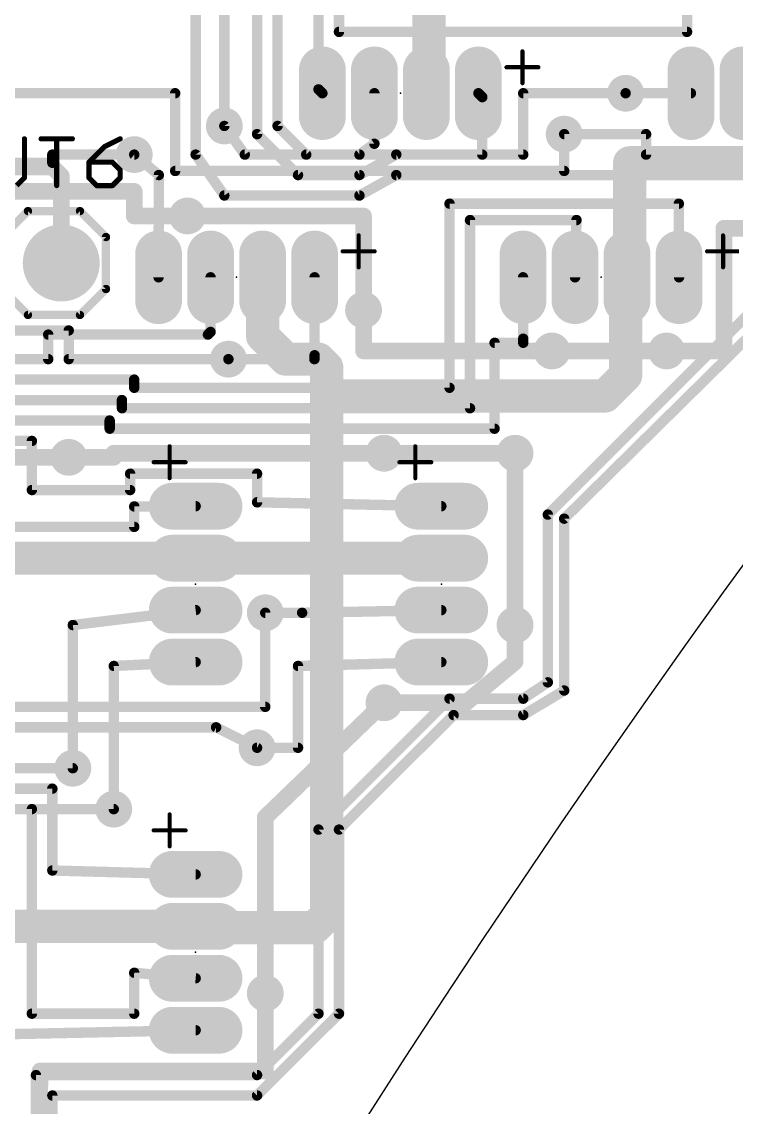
# Model space of a CAD drawing. Extents: x -47 to 149, y 1 to 249.
# Drawn here: x 34.25 to 51.7, y 143.21 to 169.75 of the extents above; entities that cross this region are included whole.
import ezdxf

# ---------------------------------------------------------------- set-up
doc = ezdxf.new("R2010")
doc.units = 0
for name, color, linetype in [('1', 22, 'CONTINUOUS'), ('16', 175, 'CONTINUOUS'), ('17', 82, 'CONTINUOUS'), ('18', 82, 'CONTINUOUS'), ('20', 7, 'CONTINUOUS'), ('21', 253, 'CONTINUOUS'), ('23', 7, 'CONTINUOUS'), ('25', 253, 'CONTINUOUS'), ('51', 253, 'CONTINUOUS')]:
    doc.layers.add(name, color=color, linetype=linetype)

# ---------------------------------------------------------------- blocks, each defined once
blk = doc.blocks.new('LONGP100')
at = {"const_width": 1}
blk.add_lwpolyline([(-0.5, 0), (0.5, 0)], dxfattribs=at)
at = {"const_width": 0.5}
for points in [[(-0.5, 0.25, 1), (-0.5, -0.25)], [(0.5, -0.25, 1), (0.5, 0.25)]]:
    blk.add_lwpolyline(points, format="xyb", dxfattribs=at)
blk = doc.blocks.new('RECT')
blk.add_solid([(-0.5, -0.5), (0.5, -0.5), (-0.5, 0.5), (0.5, 0.5)])
blk = doc.blocks.new('ROUNDP')
at = {"const_width": 0.5}
blk.add_lwpolyline([(0, -0.25, 1), (0, 0.25, 1), (0, -0.25)], format="xyb", dxfattribs=at)
blk = doc.blocks.new('ROUNDV')
at = {"const_width": 0.5}
blk.add_lwpolyline([(0, -0.25, 1), (0, 0.25, 1), (0, -0.25)], format="xyb", dxfattribs=at)

msp = doc.modelspace()

# ---------------------------------------------------------------- linework, layer by layer
at = {"layer": '1'}
for points, const_width in [([(42, 169.5), (42, 172.5)], 0.254), ([(41.5, 172), (41.5, 168.095)], 0.254), ([(40.5, 167.2), (40.5, 171.5)], 0.254), ([(40, 171), (40, 167)], 0.254), ([(50.5, 171), (50.5, 169.5)], 0.254), ([(39.2, 167.2), (39.2, 170.5)], 0.254), ([(38.5, 166.5), (38.5, 170)], 0.254), ([(50.5, 169.5), (42, 169.5)], 0.254), ([(41.5, 168.095), (41.595, 168)], 0.254), ([(42.865, 168), (42.865, 166.765)], 0.254), ([(45.5, 167.905), (45.405, 168)], 0.254), ([(45.5, 166.5), (45.5, 167.905)], 0.254), ([(50.595, 168), (49, 168)], 0.254), ([(40.5, 167.2), (41.2, 166.5)], 0.254), ([(40, 167), (41, 166)], 0.254), ([(47.5, 167), (49.5, 167)], 0.254), ([(49.5, 167), (49.5, 166.5)], 0.254), ([(42.865, 166.765), (42.5, 166.5)], 0.254), ([(35, 166.2), (31.1, 166.2)], 0.4064), ([(35.2178, 165.9822), (35, 166.2)], 0.4064), ([(37, 166.5), (37.6, 166)], 0.254), ([(39.2, 165.5), (38.5, 166.5)], 0.254), ([(41.2, 166.5), (42.5, 166.5)], 0.254), ([(42.5, 166), (43.4, 166.5)], 0.254), ([(43.4, 166.5), (45.5, 166.5)], 0.254), ([(49.5, 166.5), (52, 166.5)], 0.254), ([(35.2178, 163.85), (35.2178, 165.9822)], 0.4064), ([(37.6, 166), (37.595, 163.5)], 0.254), ([(41, 166), (42.5, 166)], 0.254), ([(43.4, 166), (42.5, 165.5)], 0.254), ([(54.4, 166), (43.4, 166)], 0.254), ([(42.5, 165.5), (39.2, 165.5)], 0.254), ([(47.1, 157.7), (54.9, 165.5)], 0.254), ([(44.7, 160.8), (44.7, 165.3)], 0.254), ([(44.7, 165.3), (50.3, 165.3)], 0.254), ([(55.3, 165.3), (47.5, 157.6)], 0.254), ([(50.3, 165.3), (50.305, 163.5)], 0.254), ([(38.3, 165), (42.6, 165)], 0.4064), ([(42.6, 165), (42.6, 162.7)], 0.4064), ([(47.8, 164.9), (45.2, 164.9)], 0.254), ([(45.2, 164.9), (45.2, 160.3)], 0.254), ([(47.765, 163.5), (47.8, 164.9)], 0.254), ([(38.865, 162.165), (38.865, 163.5)], 0.254), ([(41.405, 161.595), (41.405, 163.5)], 0.254), ([(46.5, 162), (46.495, 163.5)], 0.254), ([(34.9, 161.5), (34.9, 162.1)], 0.254), ([(34.9, 162.1), (38.8, 162.1)], 0.254), ([(38.8, 162.1), (38.865, 162.165)], 0.254), ([(45.8, 159.8), (45.8, 161.9)], 0.254), ([(45.8, 161.9), (46.5, 161.9)], 0.254), ([(46.5, 161.9), (46.5, 162)], 0.254), ([(47.2, 161.7), (50, 161.7)], 0.4064), ([(27, 161.5), (34.9, 161.5)], 0.254), ([(39.3, 161.5), (41.4, 161.5)], 0.254), ([(41.4, 161.5), (41.405, 161.595)], 0.254), ([(26, 161), (37, 161)], 0.254), ([(37, 161), (37, 160.8)], 0.254), ([(37, 160.8), (44.7, 160.8)], 0.254), ([(36.7, 160.5), (27.5, 160.5)], 0.254), ([(36.7, 160.3), (36.7, 160.5)], 0.254), ([(45.2, 160.3), (36.7, 160.3)], 0.254), ([(28, 160), (36.4, 160)], 0.254), ([(36.4, 160), (36.4, 159.8)], 0.254), ([(36.4, 159.8), (45.8, 159.8)], 0.254), ([(28.5, 159.5), (34.5, 159.5)], 0.254), ([(34.5, 158.3), (34.5, 159.5)], 0.254), ([(35.4, 159.1), (36.5, 159.1)], 0.4064), ([(36.5, 159.1), (36.5, 159.2)], 0.4064), ([(36.5, 159.2), (43.1, 159.2)], 0.4064), ([(46.3, 159.2), (46.3, 155)], 0.4064), ([(40, 158.7), (36.9, 158.7)], 0.254), ([(36.9, 158.7), (36.9, 158.3)], 0.254), ([(40, 158), (40, 158.7)], 0.254), ([(36.9, 158.3), (34.5, 158.3)], 0.254), ([(37, 157.9), (38.5, 157.905)], 0.254), ([(37, 157.4), (37, 157.9)], 0.254), ([(44.5, 157.905), (40, 158)], 0.254), ([(47.1, 153.6), (47.1, 157.7)], 0.254), ([(47.5, 157.6), (47.5, 153.4)], 0.254), ([(34, 157.4), (37, 157.4)], 0.254), ([(38.5, 155.365), (35.5, 155)], 0.254), ([(40.2, 155.3), (41.1, 155.3)], 0.254), ([(41.1, 155.3), (44.5, 155.365)], 0.254), ([(35.5, 155), (35.5, 151.5)], 0.254), ([(36.5, 154), (38.5, 154.095)], 0.254), ([(44.5, 154.095), (41, 154)], 0.254), ([(36.5, 150.5), (36.5, 154)], 0.254), ([(41, 154), (41, 152)], 0.254), ([(46.5, 153.2), (47.1, 153.6)], 0.254), ([(47.5, 153.4), (46.5, 152.8)], 0.254), ([(40.2, 150.3), (43.1, 153.1)], 0.4064), ([(41.5, 150), (44.7, 153.2)], 0.254), ([(44.7, 153.2), (46.5, 153.2)], 0.254), ([(44.8, 152.8), (42, 150)], 0.254), ([(46.5, 152.8), (44.8, 152.8)], 0.254), ([(41, 152), (40, 152)], 0.254), ([(35, 151), (30.5, 151)], 0.254), ([(35, 149), (35, 151)], 0.254), ([(30, 150.5), (34.5, 150.5)], 0.254), ([(34.5, 150.5), (34.5, 145.5)], 0.254), ([(40.2, 146), (40.2, 150.3)], 0.4064), ([(41.5, 145.5), (41.5, 150)], 0.254), ([(42, 150), (42, 145.5)], 0.254), ([(38.5, 148.905), (35, 149)], 0.254), ([(37, 145.5), (37, 146.5)], 0.254), ([(37, 146.5), (38.5, 146.365)], 0.254), ([(34.5, 145.5), (37, 145.5)], 0.254), ([(40, 144), (41.5, 145.5)], 0.254), ([(42, 145.5), (40, 143.5)], 0.254), ([(38.5, 145.095), (34, 145)], 0.254), ([(34.6, 136.9), (34.6, 144)], 0.254), ([(34.6, 144), (40, 144)], 0.254), ([(40, 143.5), (35, 143.5)], 0.254), ([(35, 143.5), (35, 136.6)], 0.254)]:
    msp.add_lwpolyline(points, dxfattribs=dict(at, const_width=const_width))
for points, const_width in [([(42, 169.5635, 1), (42, 169.4365)], 0.127), ([(50.5, 169.4365, 1), (50.5, 169.5635)], 0.127), ([(41.9365, 169.5, 1), (42.0635, 169.5)], 0.127), ([(50.4365, 169.5, 1), (50.5635, 169.5)], 0.127), ([(41.5449, 168.1399, 1), (41.4551, 168.0501)], 0.127), ([(41.4365, 168.095, 1), (41.5635, 168.095)], 0.127), ([(41.5501, 167.9551, 1), (41.6399, 168.0449)], 0.127), ([(42.9285, 168, 1), (42.8015, 168)], 0.127), ([(45.4499, 168.0449, 1), (45.3601, 167.9551)], 0.127), ([(45.5635, 167.905, 1), (45.4365, 167.905)], 0.127), ([(45.4551, 167.8601, 1), (45.5449, 167.9499)], 0.127), ([(49, 168.0635, 1), (49, 167.9365)], 0.127), ([(50.595, 167.9365, 1), (50.595, 168.0635)], 0.127), ([(39.1365, 167.2, 1), (39.2635, 167.2)], 0.127), ([(40.5449, 167.2449, 1), (40.4551, 167.1551)], 0.127), ([(40.4365, 167.2, 1), (40.5635, 167.2)], 0.127), ([(40.0449, 167.0449, 1), (39.9551, 166.9551)], 0.127), ([(39.9365, 167, 1), (40.0635, 167)], 0.127), ([(47.5, 167.0635, 1), (47.5, 166.9365)], 0.127), ([(49.5635, 167, 1), (49.4365, 167)], 0.127), ([(49.5, 166.9365, 1), (49.5, 167.0635)], 0.127), ([(42.8015, 166.765, 1), (42.9285, 166.765)], 0.127), ([(42.9023, 166.7136, 1), (42.8277, 166.8164)], 0.127), ([(35.0718, 166.2718, 1), (34.9282, 166.1282)], 0.2032), ([(35, 166.0984, 1), (35, 166.3016)], 0.2032), ([(37.0407, 166.5488, 1), (36.9593, 166.4512)], 0.127), ([(38.552, 166.5364, 1), (38.448, 166.4636)], 0.127), ([(38.4365, 166.5, 1), (38.5635, 166.5)], 0.127), ([(41.2, 166.5635, 1), (41.2, 166.4365)], 0.127), ([(41.1551, 166.4551, 1), (41.2449, 166.5449)], 0.127), ([(42.4627, 166.5514, 1), (42.5373, 166.4486)], 0.127), ([(42.5, 166.4365, 1), (42.5, 166.5635)], 0.127), ([(43.4, 166.5635, 1), (43.4, 166.4365)], 0.127), ([(43.4308, 166.4445, 1), (43.3692, 166.5555)], 0.127), ([(45.4365, 166.5, 1), (45.5635, 166.5)], 0.127), ([(45.5, 166.4365, 1), (45.5, 166.5635)], 0.127), ([(49.5, 166.5635, 1), (49.5, 166.4365)], 0.127), ([(49.4365, 166.5, 1), (49.5635, 166.5)], 0.127), ([(35.3194, 165.9822, 1), (35.1162, 165.9822)], 0.2032), ([(35.146, 165.9104, 1), (35.2896, 166.054)], 0.2032), ([(37.6635, 165.9999, 1), (37.5365, 166.0001)], 0.127), ([(41, 166.0635, 1), (41, 165.9365)], 0.127), ([(42.4692, 166.0555, 1), (42.5308, 165.9445)], 0.127), ([(42.5, 165.9365, 1), (42.5, 166.0635)], 0.127), ([(43.4, 166.0635, 1), (43.4, 165.9365)], 0.127), ([(43.4308, 165.9445, 1), (43.3692, 166.0555)], 0.127), ([(37.5593, 165.9512, 1), (37.6407, 166.0488)], 0.127), ([(40.9551, 165.9551, 1), (41.0449, 166.0449)], 0.127), ([(39.2, 165.5635, 1), (39.2, 165.4365)], 0.127), ([(39.148, 165.4636, 1), (39.252, 165.5364)], 0.127), ([(42.4692, 165.5555, 1), (42.5308, 165.4445)], 0.127), ([(42.5, 165.4365, 1), (42.5, 165.5635)], 0.127), ([(44.7635, 165.3, 1), (44.6365, 165.3)], 0.127), ([(44.7, 165.3635, 1), (44.7, 165.2365)], 0.127), ([(50.3635, 165.3002, 1), (50.2365, 165.2998)], 0.127), ([(50.3, 165.2365, 1), (50.3, 165.3635)], 0.127), ([(38.3, 165.1016, 1), (38.3, 164.8984)], 0.2032), ([(42.7016, 165, 1), (42.4984, 165)], 0.2032), ([(42.6, 164.8984, 1), (42.6, 165.1016)], 0.2032), ([(45.2, 164.9635, 1), (45.2, 164.8365)], 0.127), ([(45.2635, 164.9, 1), (45.1365, 164.9)], 0.127), ([(47.8635, 164.8984, 1), (47.7365, 164.9016)], 0.127), ([(47.8, 164.8365, 1), (47.8, 164.9635)], 0.127), ([(35.1162, 163.85, 1), (35.3194, 163.85)], 0.2032), ([(37.5315, 163.5001, 1), (37.6585, 163.4999)], 0.127), ([(38.9285, 163.5, 1), (38.8015, 163.5)], 0.127), ([(41.4685, 163.5, 1), (41.3415, 163.5)], 0.127), ([(46.5585, 163.5002, 1), (46.4315, 163.4998)], 0.127), ([(47.7015, 163.5016, 1), (47.8285, 163.4984)], 0.127), ([(50.2415, 163.4998, 1), (50.3685, 163.5002)], 0.127), ([(42.4984, 162.7, 1), (42.7016, 162.7)], 0.2032), ([(34.9635, 162.1, 1), (34.8365, 162.1)], 0.127), ([(34.9, 162.1635, 1), (34.9, 162.0365)], 0.127), ([(38.7551, 162.1449, 1), (38.8449, 162.0551)], 0.127), ([(38.8, 162.0365, 1), (38.8, 162.1635)], 0.127), ([(38.8015, 162.165, 1), (38.9285, 162.165)], 0.127), ([(38.9099, 162.1201, 1), (38.8201, 162.2099)], 0.127), ([(45.8635, 161.9, 1), (45.7365, 161.9)], 0.127), ([(45.8, 161.9635, 1), (45.8, 161.8365)], 0.127), ([(46.5635, 162, 1), (46.4365, 162)], 0.127), ([(46.4365, 161.9998, 1), (46.5635, 162.0002)], 0.127), ([(46.4365, 161.9, 1), (46.5635, 161.9)], 0.127), ([(46.5, 161.8365, 1), (46.5, 161.9635)], 0.127), ([(47.2, 161.8016, 1), (47.2, 161.5984)], 0.2032), ([(50, 161.5984, 1), (50, 161.8016)], 0.2032), ([(34.9, 161.4365, 1), (34.9, 161.5635)], 0.127), ([(39.3, 161.5635, 1), (39.3, 161.4365)], 0.127), ([(41.3415, 161.595, 1), (41.4685, 161.595)], 0.127), ([(41.4684, 161.5917, 1), (41.3416, 161.5983)], 0.127), ([(41.4, 161.4365, 1), (41.4, 161.5635)], 0.127), ([(34.8365, 161.5, 1), (34.9635, 161.5)], 0.127), ([(41.3366, 161.5033, 1), (41.4634, 161.4967)], 0.127), ([(37.0635, 161, 1), (36.9365, 161)], 0.127), ([(37, 160.9365, 1), (37, 161.0635)], 0.127), ([(37, 160.8635, 1), (37, 160.7365)], 0.127), ([(36.9365, 160.8, 1), (37.0635, 160.8)], 0.127), ([(44.6365, 160.8, 1), (44.7635, 160.8)], 0.127), ([(44.7, 160.7365, 1), (44.7, 160.8635)], 0.127), ([(36.7635, 160.5, 1), (36.6365, 160.5)], 0.127), ([(36.7, 160.4365, 1), (36.7, 160.5635)], 0.127), ([(36.7, 160.3635, 1), (36.7, 160.2365)], 0.127), ([(36.6365, 160.3, 1), (36.7635, 160.3)], 0.127), ([(45.1365, 160.3, 1), (45.2635, 160.3)], 0.127), ([(45.2, 160.2365, 1), (45.2, 160.3635)], 0.127), ([(36.4635, 160, 1), (36.3365, 160)], 0.127), ([(36.4, 159.9365, 1), (36.4, 160.0635)], 0.127), ([(36.4, 159.8635, 1), (36.4, 159.7365)], 0.127), ([(36.3365, 159.8, 1), (36.4635, 159.8)], 0.127), ([(45.7365, 159.8, 1), (45.8635, 159.8)], 0.127), ([(45.8, 159.7365, 1), (45.8, 159.8635)], 0.127), ([(34.5635, 159.5, 1), (34.4365, 159.5)], 0.127), ([(34.5, 159.4365, 1), (34.5, 159.5635)], 0.127), ([(35.4, 159.2016, 1), (35.4, 158.9984)], 0.2032), ([(36.6016, 159.2, 1), (36.3984, 159.2)], 0.2032), ([(36.5, 159.3016, 1), (36.5, 159.0984)], 0.2032), ([(36.5, 158.9984, 1), (36.5, 159.2016)], 0.2032), ([(43.1, 159.0984, 1), (43.1, 159.3016)], 0.2032), ([(46.4016, 159.2, 1), (46.1984, 159.2)], 0.2032), ([(36.3984, 159.1, 1), (36.6016, 159.1)], 0.2032), ([(36.9, 158.7635, 1), (36.9, 158.6365)], 0.127), ([(36.9635, 158.7, 1), (36.8365, 158.7)], 0.127), ([(40.0635, 158.7, 1), (39.9365, 158.7)], 0.127), ([(40, 158.6365, 1), (40, 158.7635)], 0.127), ([(34.5, 158.3635, 1), (34.5, 158.2365)], 0.127), ([(36.9, 158.2365, 1), (36.9, 158.3635)], 0.127), ([(34.4365, 158.3, 1), (34.5635, 158.3)], 0.127), ([(36.8365, 158.3, 1), (36.9635, 158.3)], 0.127), ([(37.0635, 157.9, 1), (36.9365, 157.9)], 0.127), ([(36.9998, 157.9635, 1), (37.0002, 157.8365)], 0.127), ([(38.5002, 157.8415, 1), (38.4998, 157.9685)], 0.127), ([(40.0013, 158.0635, 1), (39.9987, 157.9365)], 0.127), ([(39.9365, 158, 1), (40.0635, 158)], 0.127), ([(44.4987, 157.8415, 1), (44.5013, 157.9685)], 0.127), ([(47.1635, 157.7, 1), (47.0365, 157.7)], 0.127), ([(47.0551, 157.7449, 1), (47.1449, 157.6551)], 0.127), ([(47.5635, 157.6, 1), (47.4365, 157.6)], 0.127), ([(47.4554, 157.6452, 1), (47.5446, 157.5548)], 0.127), ([(36.9365, 157.4, 1), (37.0635, 157.4)], 0.127), ([(37, 157.3365, 1), (37, 157.4635)], 0.127), ([(38.5077, 155.302, 1), (38.4923, 155.428)], 0.127), ([(40.2, 155.3635, 1), (40.2, 155.2365)], 0.127), ([(41.0988, 155.3635, 1), (41.1012, 155.2365)], 0.127), ([(41.1, 155.2365, 1), (41.1, 155.3635)], 0.127), ([(44.5012, 155.3015, 1), (44.4988, 155.4285)], 0.127), ([(35.5635, 155, 1), (35.4365, 155)], 0.127), ([(35.4923, 155.063, 1), (35.5077, 154.937)], 0.127), ([(46.1984, 155, 1), (46.4016, 155)], 0.2032), ([(38.503, 154.0316, 1), (38.497, 154.1584)], 0.127), ([(44.5017, 154.0315, 1), (44.4983, 154.1585)], 0.127), ([(36.5635, 154, 1), (36.4365, 154)], 0.127), ([(36.497, 154.0634, 1), (36.503, 153.9366)], 0.127), ([(40.9983, 154.0635, 1), (41.0017, 153.9365)], 0.127), ([(41.0635, 154, 1), (40.9365, 154)], 0.127), ([(47.0365, 153.6, 1), (47.1635, 153.6)], 0.127), ([(47.1352, 153.5472, 1), (47.0648, 153.6528)], 0.127), ([(47.4365, 153.4, 1), (47.5635, 153.4)], 0.127), ([(47.5327, 153.3455, 1), (47.4673, 153.4545)], 0.127), ([(43.1706, 153.0269, 1), (43.0294, 153.1731)], 0.2032), ([(44.7, 153.2635, 1), (44.7, 153.1365)], 0.127), ([(44.7449, 153.1551, 1), (44.6551, 153.2449)], 0.127), ([(46.4648, 153.2528, 1), (46.5352, 153.1472)], 0.127), ([(46.5, 153.1365, 1), (46.5, 153.2635)], 0.127), ([(44.8, 152.8635, 1), (44.8, 152.7365)], 0.127), ([(44.8449, 152.7551, 1), (44.7551, 152.8449)], 0.127), ([(46.4673, 152.8545, 1), (46.5327, 152.7455)], 0.127), ([(46.5, 152.7365, 1), (46.5, 152.8635)], 0.127), ([(40, 152.0635, 1), (40, 151.9365)], 0.127), ([(40.9365, 152, 1), (41.0635, 152)], 0.127), ([(41, 151.9365, 1), (41, 152.0635)], 0.127), ([(35.4365, 151.5, 1), (35.5635, 151.5)], 0.127), ([(35.0635, 151, 1), (34.9365, 151)], 0.127), ([(35, 150.9365, 1), (35, 151.0635)], 0.127), ([(34.5635, 150.5, 1), (34.4365, 150.5)], 0.127), ([(34.5, 150.4365, 1), (34.5, 150.5635)], 0.127), ([(36.4365, 150.5, 1), (36.5635, 150.5)], 0.127), ([(40.3016, 150.3, 1), (40.0984, 150.3)], 0.2032), ([(40.1294, 150.3731, 1), (40.2706, 150.2269)], 0.2032), ([(41.5635, 150, 1), (41.4365, 150)], 0.127), ([(41.4551, 150.0449, 1), (41.5449, 149.9551)], 0.127), ([(42.0635, 150, 1), (41.9365, 150)], 0.127), ([(41.9551, 150.0449, 1), (42.0449, 149.9551)], 0.127), ([(35.0017, 149.0635, 1), (34.9983, 148.9365)], 0.127), ([(34.9365, 149, 1), (35.0635, 149)], 0.127), ([(38.4983, 148.8415, 1), (38.5017, 148.9685)], 0.127), ([(37.0635, 146.5, 1), (36.9365, 146.5)], 0.127), ([(37.0057, 146.5632, 1), (36.9943, 146.4368)], 0.127), ([(38.4943, 146.3018, 1), (38.5057, 146.4282)], 0.127), ([(40.0984, 146, 1), (40.3016, 146)], 0.2032), ([(34.5, 145.5635, 1), (34.5, 145.4365)], 0.127), ([(34.4365, 145.5, 1), (34.5635, 145.5)], 0.127), ([(36.9365, 145.5, 1), (37.0635, 145.5)], 0.127), ([(37, 145.4365, 1), (37, 145.5635)], 0.127), ([(41.4365, 145.5, 1), (41.5635, 145.5)], 0.127), ([(41.5449, 145.4551, 1), (41.4551, 145.5449)], 0.127), ([(41.9365, 145.5, 1), (42.0635, 145.5)], 0.127), ([(42.0449, 145.4551, 1), (41.9551, 145.5449)], 0.127), ([(38.5013, 145.0315, 1), (38.4987, 145.1585)], 0.127), ([(34.6635, 144, 1), (34.5365, 144)], 0.127), ([(34.6, 144.0635, 1), (34.6, 143.9365)], 0.127), ([(39.9551, 144.0449, 1), (40.0449, 143.9551)], 0.127), ([(40, 143.9365, 1), (40, 144.0635)], 0.127), ([(35, 143.5635, 1), (35, 143.4365)], 0.127), ([(35.0635, 143.5, 1), (34.9365, 143.5)], 0.127), ([(39.9551, 143.5449, 1), (40.0449, 143.4551)], 0.127), ([(40, 143.4365, 1), (40, 143.5635)], 0.127)]:
    msp.add_lwpolyline(points, format="xyb", dxfattribs=dict(at, const_width=const_width))
at = {"layer": '16'}
for points, const_width in [([(44.2, 168.065), (44.2, 174.4)], 0.8128), ([(44.135, 168), (44.2, 168.065)], 0.4064), ([(27, 168), (38, 168)], 0.254), ([(38, 168), (38, 166.1)], 0.254), ([(49, 168), (46.5, 168)], 0.254), ([(46.5, 168), (46.5, 166.5)], 0.254), ([(39.7, 166.5), (39.2, 167.2)], 0.254), ([(47.5, 166.1), (47.5, 167)], 0.254), ([(49.1, 163.565), (49.1, 166.3)], 0.8128), ([(49.1, 166.3), (53, 166.3)], 0.8128), ([(26.5, 166.3), (35, 166.3)], 0.254), ([(35, 166.3), (35, 166.5)], 0.254), ([(35, 166.5), (37, 166.5)], 0.254), ([(46.5, 166.5), (39.7, 166.5)], 0.254), ([(38, 166.1), (47.5, 166.1)], 0.254), ([(29.5, 165.6), (37, 165.6)], 0.4064), ([(37, 165.6), (37, 165)], 0.4064), ([(37, 165), (38.3, 165)], 0.4064), ([(53, 164.7), (51.4, 164.7)], 0.4064), ([(51.4, 161.7), (51.4, 164.7)], 0.4064), ([(40.135, 162.065), (40.135, 163.5)], 0.8128), ([(49.035, 163.5), (49, 163.465)], 0.8128), ([(49, 163.465), (49, 161.1)], 0.8128), ([(49.035, 163.5), (49.1, 163.565)], 0.8128), ([(42.6, 162.7), (42.6, 161.7)], 0.4064), ([(40.7, 161.5), (40.135, 162.065)], 0.8128), ([(33.8, 162.2), (35.4, 162.2)], 0.254), ([(35.4, 162.2), (35.4, 161.5)], 0.254), ([(41.5, 161.5), (40.7, 161.5)], 0.8128), ([(41.7, 161.3), (41.5, 161.5)], 0.8128), ([(47.2, 161.7), (42.6, 161.7)], 0.4064), ([(50, 161.7), (51.4, 161.7)], 0.4064), ([(35.4, 161.5), (39.3, 161.5)], 0.254), ([(41.7, 160.8), (41.7, 161.3)], 0.8128), ([(48.5, 160.6), (49, 161.1)], 0.8128), ([(41.7, 156.67), (41.7, 160.8)], 0.8128), ([(41.7, 160.8), (41.9, 160.6)], 0.8128), ([(41.9, 160.6), (48.5, 160.6)], 0.8128), ([(30.5, 159.1), (35.4, 159.1)], 0.4064), ([(43.1, 159.2), (46.3, 159.2)], 0.4064), ([(32.5, 156.635), (38.5, 156.635)], 0.8128), ([(41.665, 156.635), (38.5, 156.635)], 0.8128), ([(41.665, 156.635), (41.7, 156.67)], 0.8128), ([(41.7, 156.6), (41.665, 156.635)], 0.8128), ([(41.7, 156.6), (41.735, 156.635)], 0.8128), ([(41.7, 147.9), (41.7, 156.6)], 0.8128), ([(41.735, 156.635), (44.5, 156.635)], 0.8128), ([(40.2, 153), (40.2, 155.3)], 0.254), ([(46.3, 155), (46.3, 154.1)], 0.4064), ([(46.3, 154.1), (45.1, 153.1)], 0.4064), ([(27, 153), (40.2, 153)], 0.254), ([(45.1, 153.1), (43.1, 153.1)], 0.4064), ([(39, 152.5), (25.5, 152.5)], 0.254), ([(40, 152), (39, 152.5)], 0.254), ([(35.5, 151.5), (24, 151.5)], 0.254), ([(23, 150.5), (36.5, 150.5)], 0.254), ([(41.4, 147.6), (41.7, 147.9)], 0.8128), ([(32.5, 147.635), (38.5, 147.635)], 0.8128), ([(38.5, 147.635), (38.535, 147.6)], 0.8128), ([(38.535, 147.6), (41.4, 147.6)], 0.8128), ([(40.2, 144.1), (40.2, 146)], 0.4064), ([(34.6, 136.5), (34.7, 144.1)], 0.4064), ([(34.7, 144.1), (40.2, 144.1)], 0.4064)]:
    msp.add_lwpolyline(points, dxfattribs=dict(at, const_width=const_width))
for points, const_width in [([(43.9968, 168.065, 1), (44.4032, 168.065)], 0.4064), ([(44.2718, 167.9932, 1), (44.1282, 168.1368)], 0.2032), ([(38.0635, 168, 1), (37.9365, 168)], 0.127), ([(38, 167.9365, 1), (38, 168.0635)], 0.127), ([(44.0632, 168.0718, 1), (44.2068, 167.9282)], 0.2032), ([(46.5, 168.0635, 1), (46.5, 167.9365)], 0.127), ([(46.5635, 168, 1), (46.4365, 168)], 0.127), ([(49, 167.9365, 1), (49, 168.0635)], 0.127), ([(39.2517, 167.2369, 1), (39.1483, 167.1631)], 0.127), ([(47.5635, 167, 1), (47.4365, 167)], 0.127), ([(49.3032, 166.3, 1), (48.8968, 166.3)], 0.4064), ([(49.1, 166.5032, 1), (49.1, 166.0968)], 0.4064), ([(35.0635, 166.5, 1), (34.9365, 166.5)], 0.127), ([(35, 166.5635, 1), (35, 166.4365)], 0.127), ([(35, 166.2365, 1), (35, 166.3635)], 0.127), ([(37, 166.4365, 1), (37, 166.5635)], 0.127), ([(39.7, 166.5635, 1), (39.7, 166.4365)], 0.127), ([(39.6483, 166.4631, 1), (39.7517, 166.5369)], 0.127), ([(46.4365, 166.5, 1), (46.5635, 166.5)], 0.127), ([(46.5, 166.4365, 1), (46.5, 166.5635)], 0.127), ([(34.9365, 166.3, 1), (35.0635, 166.3)], 0.127), ([(38, 166.1635, 1), (38, 166.0365)], 0.127), ([(37.9365, 166.1, 1), (38.0635, 166.1)], 0.127), ([(47.4365, 166.1, 1), (47.5635, 166.1)], 0.127), ([(47.5, 166.0365, 1), (47.5, 166.1635)], 0.127), ([(37.1016, 165.6, 1), (36.8984, 165.6)], 0.2032), ([(37, 165.4984, 1), (37, 165.7016)], 0.2032), ([(37, 165.1016, 1), (37, 164.8984)], 0.2032), ([(36.8984, 165, 1), (37.1016, 165)], 0.2032), ([(38.3, 164.8984, 1), (38.3, 165.1016)], 0.2032), ([(51.4, 164.8016, 1), (51.4, 164.5984)], 0.2032), ([(51.5016, 164.7, 1), (51.2984, 164.7)], 0.2032), ([(40.3382, 163.5, 1), (39.9318, 163.5)], 0.4064), ([(49.2032, 163.465, 1), (48.7968, 163.465)], 0.4064), ([(48.8563, 163.6087, 1), (49.1437, 163.3213)], 0.4064), ([(48.8913, 163.6437, 1), (49.1787, 163.3563)], 0.4064), ([(49.1787, 163.3563, 1), (48.8913, 163.6437)], 0.4064), ([(48.8968, 163.565, 1), (49.3032, 163.565)], 0.4064), ([(49.2437, 163.4213, 1), (48.9563, 163.7087)], 0.4064), ([(42.7016, 162.7, 1), (42.4984, 162.7)], 0.2032), ([(40.2787, 162.2087, 1), (39.9913, 161.9213)], 0.4064), ([(35.4635, 162.2, 1), (35.3365, 162.2)], 0.127), ([(35.4, 162.1365, 1), (35.4, 162.2635)], 0.127), ([(39.9318, 162.065, 1), (40.3382, 162.065)], 0.4064), ([(40.7, 161.7032, 1), (40.7, 161.2968)], 0.4064), ([(41.6437, 161.6437, 1), (41.3563, 161.3563)], 0.4064), ([(41.5, 161.2968, 1), (41.5, 161.7032)], 0.4064), ([(42.6, 161.8016, 1), (42.6, 161.5984)], 0.2032), ([(47.2, 161.5984, 1), (47.2, 161.8016)], 0.2032), ([(50, 161.8016, 1), (50, 161.5984)], 0.2032), ([(51.4, 161.5984, 1), (51.4, 161.8016)], 0.2032), ([(35.4, 161.5635, 1), (35.4, 161.4365)], 0.127), ([(39.3, 161.4365, 1), (39.3, 161.5635)], 0.127), ([(40.5563, 161.3563, 1), (40.8437, 161.6437)], 0.4064), ([(41.9032, 161.3, 1), (41.4968, 161.3)], 0.4064), ([(41.5563, 161.1563, 1), (41.8437, 161.4437)], 0.4064), ([(42.4984, 161.7, 1), (42.7016, 161.7)], 0.2032), ([(51.2984, 161.7, 1), (51.5016, 161.7)], 0.2032), ([(35.3365, 161.5, 1), (35.4635, 161.5)], 0.127), ([(49.1437, 160.9563, 1), (48.8563, 161.2437)], 0.4064), ([(41.9032, 160.8, 1), (41.4968, 160.8)], 0.4064), ([(41.8437, 160.9437, 1), (41.5563, 160.6563)], 0.4064), ([(48.7968, 161.1, 1), (49.2032, 161.1)], 0.4064), ([(41.4968, 160.8, 1), (41.9032, 160.8)], 0.4064), ([(41.9, 160.8032, 1), (41.9, 160.3968)], 0.4064), ([(41.7563, 160.4563, 1), (42.0437, 160.7437)], 0.4064), ([(48.3563, 160.7437, 1), (48.6437, 160.4563)], 0.4064), ([(48.5, 160.3968, 1), (48.5, 160.8032)], 0.4064), ([(35.4, 158.9984, 1), (35.4, 159.2016)], 0.2032), ([(43.1, 159.3016, 1), (43.1, 159.0984)], 0.2032), ([(46.3, 159.0984, 1), (46.3, 159.3016)], 0.2032), ([(38.5, 156.8382, 1), (38.5, 156.4318)], 0.4064), ([(38.5, 156.4318, 1), (38.5, 156.8382)], 0.4064), ([(41.8087, 156.7787, 1), (41.5213, 156.4913)], 0.4064), ([(41.5213, 156.7787, 1), (41.8087, 156.4913)], 0.4064), ([(41.9032, 156.6, 1), (41.4968, 156.6)], 0.4064), ([(41.5563, 156.7437, 1), (41.8437, 156.4563)], 0.4064), ([(41.4968, 156.67, 1), (41.9032, 156.67)], 0.4064), ([(41.735, 156.8382, 1), (41.735, 156.4318)], 0.4064), ([(41.8437, 156.5263, 1), (41.5563, 156.8137)], 0.4064), ([(41.5563, 156.4563, 1), (41.8437, 156.7437)], 0.4064), ([(41.8787, 156.4913, 1), (41.5913, 156.7787)], 0.4064), ([(41.665, 156.4318, 1), (41.665, 156.8382)], 0.4064), ([(44.5, 156.4318, 1), (44.5, 156.8382)], 0.4064), ([(40.2635, 155.3, 1), (40.1365, 155.3)], 0.127), ([(46.4016, 155, 1), (46.1984, 155)], 0.2032), ([(46.1984, 154.1, 1), (46.4016, 154.1)], 0.2032), ([(46.365, 154.0219, 1), (46.235, 154.1781)], 0.2032), ([(40.2, 152.9365, 1), (40.2, 153.0635)], 0.127), ([(43.1, 153.2016, 1), (43.1, 152.9984)], 0.2032), ([(45.035, 153.1781, 1), (45.165, 153.0219)], 0.2032), ([(45.1, 152.9984, 1), (45.1, 153.2016)], 0.2032), ([(40.1365, 153, 1), (40.2635, 153)], 0.127), ([(39.0284, 152.5568, 1), (38.9716, 152.4432)], 0.127), ([(39, 152.4365, 1), (39, 152.5635)], 0.127), ([(39.9716, 151.9432, 1), (40.0284, 152.0568)], 0.127), ([(35.5, 151.4365, 1), (35.5, 151.5635)], 0.127), ([(36.5, 150.4365, 1), (36.5, 150.5635)], 0.127), ([(41.4968, 147.9, 1), (41.9032, 147.9)], 0.4064), ([(41.8437, 147.7563, 1), (41.5563, 148.0437)], 0.4064), ([(38.6437, 147.7787, 1), (38.3563, 147.4913)], 0.4064), ([(38.535, 147.8032, 1), (38.535, 147.3968)], 0.4064), ([(38.3913, 147.4563, 1), (38.6787, 147.7437)], 0.4064), ([(38.5, 147.4318, 1), (38.5, 147.8382)], 0.4064), ([(41.2563, 147.7437, 1), (41.5437, 147.4563)], 0.4064), ([(41.4, 147.3968, 1), (41.4, 147.8032)], 0.4064), ([(40.3016, 146, 1), (40.0984, 146)], 0.2032), ([(34.8016, 144.0987, 1), (34.5984, 144.1013)], 0.2032), ([(34.7, 144.2016, 1), (34.7, 143.9984)], 0.2032), ([(40.0984, 144.1, 1), (40.3016, 144.1)], 0.2032), ([(40.2, 143.9984, 1), (40.2, 144.2016)], 0.2032)]:
    msp.add_lwpolyline(points, format="xyb", dxfattribs=dict(at, const_width=const_width))
at = {"layer": '20'}
for centre, radius, start, end in [((236.4723, 13.3419), 283.1243, 123.6957, 182.4174), ((276.3727, -6.2602), 277.2785, 132.7657, 178.4169)]:
    msp.add_arc(centre, radius, start, end, dxfattribs=at)
at = {"layer": '21'}
for points, const_width in [([(46.4806, 169.0253), (46.4806, 168.2457)], 0.1016), ([(46.0908, 168.6355), (46.8704, 168.6355)], 0.1016), ([(33.77, 164.485), (34.405, 165.12)], 0.2032), ([(34.405, 165.12), (35.675, 165.12)], 0.2032), ([(35.675, 165.12), (36.31, 164.485)], 0.2032), ([(36.31, 164.485), (36.31, 163.215)], 0.2032), ([(42.4806, 164.5253), (42.4806, 163.7457)], 0.1016), ([(51.3806, 164.5253), (51.3806, 163.7457)], 0.1016), ([(42.0908, 164.1355), (42.8704, 164.1355)], 0.1016), ([(50.9908, 164.1355), (51.7704, 164.1355)], 0.1016), ([(34.405, 162.58), (33.77, 163.215)], 0.2032), ([(36.31, 163.215), (35.675, 162.58)], 0.2032), ([(35.675, 162.58), (34.405, 162.58)], 0.2032), ([(37.8645, 158.5908), (37.8645, 159.3704)], 0.1016), ([(43.8645, 158.5908), (43.8645, 159.3704)], 0.1016), ([(37.4747, 158.9806), (38.2543, 158.9806)], 0.1016), ([(43.4747, 158.9806), (44.2543, 158.9806)], 0.1016), ([(37.8645, 149.5908), (37.8645, 150.3704)], 0.1016), ([(37.4747, 149.9806), (38.2543, 149.9806)], 0.1016)]:
    msp.add_lwpolyline(points, dxfattribs=dict(at, const_width=const_width))
for points, const_width in [([(46.506, 169.0253, 1), (46.4552, 169.0253)], 0.0508), ([(46.0908, 168.6609, 1), (46.0908, 168.6101)], 0.0508), ([(46.8704, 168.6101, 1), (46.8704, 168.6609)], 0.0508), ([(46.4552, 168.2457, 1), (46.506, 168.2457)], 0.0508), ([(34.405, 165.1708, 1), (34.405, 165.0692)], 0.1016), ([(34.4409, 165.0841, 1), (34.3691, 165.1559)], 0.1016), ([(35.7109, 165.1559, 1), (35.6391, 165.0841)], 0.1016), ([(35.675, 165.0692, 1), (35.675, 165.1708)], 0.1016), ([(36.3608, 164.485, 1), (36.2592, 164.485)], 0.1016), ([(36.2741, 164.4491, 1), (36.3459, 164.5209)], 0.1016), ([(42.506, 164.5253, 1), (42.4552, 164.5253)], 0.0508), ([(51.406, 164.5253, 1), (51.3552, 164.5253)], 0.0508), ([(42.0908, 164.1609, 1), (42.0908, 164.1101)], 0.0508), ([(42.8704, 164.1101, 1), (42.8704, 164.1609)], 0.0508), ([(50.9908, 164.1609, 1), (50.9908, 164.1101)], 0.0508), ([(42.4552, 163.7457, 1), (42.506, 163.7457)], 0.0508), ([(51.3552, 163.7457, 1), (51.406, 163.7457)], 0.0508), ([(36.2592, 163.215, 1), (36.3608, 163.215)], 0.1016), ([(36.3459, 163.1791, 1), (36.2741, 163.2509)], 0.1016), ([(34.405, 162.6308, 1), (34.405, 162.5292)], 0.1016), ([(35.675, 162.5292, 1), (35.675, 162.6308)], 0.1016), ([(34.3691, 162.5441, 1), (34.4409, 162.6159)], 0.1016), ([(35.6391, 162.6159, 1), (35.7109, 162.5441)], 0.1016), ([(37.8899, 159.3704, 1), (37.8391, 159.3704)], 0.0508), ([(43.8899, 159.3704, 1), (43.8391, 159.3704)], 0.0508), ([(37.4747, 159.006, 1), (37.4747, 158.9552)], 0.0508), ([(38.2543, 158.9552, 1), (38.2543, 159.006)], 0.0508), ([(43.4747, 159.006, 1), (43.4747, 158.9552)], 0.0508), ([(44.2543, 158.9552, 1), (44.2543, 159.006)], 0.0508), ([(37.8391, 158.5908, 1), (37.8899, 158.5908)], 0.0508), ([(43.8391, 158.5908, 1), (43.8899, 158.5908)], 0.0508), ([(37.8899, 150.3704, 1), (37.8391, 150.3704)], 0.0508), ([(37.4747, 150.006, 1), (37.4747, 149.9552)], 0.0508), ([(38.2543, 149.9552, 1), (38.2543, 150.006)], 0.0508), ([(37.8391, 149.5908, 1), (37.8899, 149.5908)], 0.0508)]:
    msp.add_lwpolyline(points, format="xyb", dxfattribs=dict(at, const_width=const_width))
at = {"layer": '23'}
for p in [(43.5, 168), (39.5, 163.5), (48.4, 163.5), (38.5, 156), (44.5, 156), (38.5, 147)]:
    msp.add_point(p, dxfattribs=at)
at = {"layer": '25', "const_width": 0.127}
for points in [[(34.3187, 165.933), (34.3187, 166.8863)], [(34.7255, 166.8863), (35.4881, 166.8863)], [(35.1068, 165.7423), (35.1068, 166.8863)], [(36.6575, 166.8863), (36.2762, 166.6956)], [(36.2762, 166.6956), (35.8949, 166.3143)], [(35.8949, 166.3143), (35.8949, 165.933)], [(36.4669, 166.3143), (35.8949, 166.3143)], [(36.6575, 166.1236), (36.4669, 166.3143)], [(36.6575, 165.933), (36.6575, 166.1236)], [(34.1281, 165.7423), (34.3187, 165.933)], [(35.8949, 165.933), (36.0856, 165.7423)], [(36.4669, 165.7423), (36.6575, 165.933)], [(36.0856, 165.7423), (36.4669, 165.7423)]]:
    msp.add_lwpolyline(points, dxfattribs=at)
at = {"layer": '25', "const_width": 0.0635}
for points in [[(34.3505, 166.8863, 1), (34.287, 166.8863)], [(34.7255, 166.918, 1), (34.7255, 166.8545)], [(35.1386, 166.8863, 1), (35.0751, 166.8863)], [(35.4881, 166.8545, 1), (35.4881, 166.918)], [(36.6717, 166.8579, 1), (36.6433, 166.9147)], [(36.262, 166.724, 1), (36.2904, 166.6672)], [(36.2987, 166.6732, 1), (36.2538, 166.7181)], [(35.9266, 166.3143, 1), (35.8631, 166.3143)], [(35.8949, 166.346, 1), (35.8949, 166.2825)], [(35.8724, 166.3367, 1), (35.9173, 166.2918)], [(36.4893, 166.3367, 1), (36.4444, 166.2918)], [(36.4669, 166.2825, 1), (36.4669, 166.346)], [(36.6893, 166.1236, 1), (36.6258, 166.1236)], [(36.6351, 166.1012, 1), (36.68, 166.1461)], [(34.287, 165.933, 1), (34.3505, 165.933)], [(34.3412, 165.9105, 1), (34.2963, 165.9554)], [(35.9173, 165.9554, 1), (35.8724, 165.9105)], [(35.8631, 165.933, 1), (35.9266, 165.933)], [(36.6258, 165.933, 1), (36.6893, 165.933)], [(36.68, 165.9105, 1), (36.6351, 165.9554)], [(35.0751, 165.7423, 1), (35.1386, 165.7423)], [(36.0856, 165.774, 1), (36.0856, 165.7106)], [(36.0631, 165.7198, 1), (36.108, 165.7648)], [(36.4444, 165.7648, 1), (36.4893, 165.7198)], [(36.4669, 165.7106, 1), (36.4669, 165.774)]]:
    msp.add_lwpolyline(points, format="xyb", dxfattribs=at)

# ---------------------------------------------------------------- block references
at = {"layer": '17'}
for name, p, xscale, yscale, rotation in [('LONGP100', (41.595, 168), 1.143, 1.143, 90), ('LONGP100', (41.595, 168), 1.143, 1.143, 90), ('LONGP100', (42.865, 168), 1.143, 1.143, 90), ('LONGP100', (42.865, 168), 1.143, 1.143, 90), ('LONGP100', (44.135, 168), 1.143, 1.143, 90), ('LONGP100', (44.135, 168), 1.143, 1.143, 90), ('LONGP100', (45.405, 168), 1.143, 1.143, 90), ('LONGP100', (45.405, 168), 1.143, 1.143, 90), ('LONGP100', (50.595, 168), 1.143, 1.143, 90), ('LONGP100', (50.595, 168), 1.143, 1.143, 90), ('LONGP100', (51.865, 168), 1.143, 1.143, 90), ('LONGP100', (51.865, 168), 1.143, 1.143, 90), ('ROUNDP', (35.2178, 163.85), 1.8796, 1.8796, 90), ('ROUNDP', (35.2178, 163.85), 1.8796, 1.8796, 90), ('LONGP100', (37.595, 163.5), 1.143, 1.143, 90), ('LONGP100', (37.595, 163.5), 1.143, 1.143, 90), ('LONGP100', (38.865, 163.5), 1.143, 1.143, 90), ('LONGP100', (38.865, 163.5), 1.143, 1.143, 90), ('LONGP100', (40.135, 163.5), 1.143, 1.143, 90), ('LONGP100', (40.135, 163.5), 1.143, 1.143, 90), ('LONGP100', (41.405, 163.5), 1.143, 1.143, 90), ('LONGP100', (41.405, 163.5), 1.143, 1.143, 90), ('LONGP100', (46.495, 163.5), 1.143, 1.143, 90), ('LONGP100', (46.495, 163.5), 1.143, 1.143, 90), ('LONGP100', (47.765, 163.5), 1.143, 1.143, 90), ('LONGP100', (47.765, 163.5), 1.143, 1.143, 90), ('LONGP100', (49.035, 163.5), 1.143, 1.143, 90), ('LONGP100', (49.035, 163.5), 1.143, 1.143, 90), ('LONGP100', (50.305, 163.5), 1.143, 1.143, 90), ('LONGP100', (50.305, 163.5), 1.143, 1.143, 90), ('LONGP100', (38.5, 157.905), 1.143, 1.143, 180), ('LONGP100', (38.5, 157.905), 1.143, 1.143, 180), ('LONGP100', (44.5, 157.905), 1.143, 1.143, 180), ('LONGP100', (44.5, 157.905), 1.143, 1.143, 180), ('LONGP100', (38.5, 156.635), 1.143, 1.143, 180), ('LONGP100', (38.5, 156.635), 1.143, 1.143, 180), ('LONGP100', (44.5, 156.635), 1.143, 1.143, 180), ('LONGP100', (44.5, 156.635), 1.143, 1.143, 180), ('LONGP100', (38.5, 155.365), 1.143, 1.143, 180), ('LONGP100', (38.5, 155.365), 1.143, 1.143, 180), ('LONGP100', (44.5, 155.365), 1.143, 1.143, 180), ('LONGP100', (44.5, 155.365), 1.143, 1.143, 180), ('LONGP100', (38.5, 154.095), 1.143, 1.143, 180), ('LONGP100', (38.5, 154.095), 1.143, 1.143, 180), ('LONGP100', (44.5, 154.095), 1.143, 1.143, 180), ('LONGP100', (44.5, 154.095), 1.143, 1.143, 180), ('LONGP100', (38.5, 148.905), 1.143, 1.143, 180), ('LONGP100', (38.5, 148.905), 1.143, 1.143, 180), ('LONGP100', (38.5, 147.635), 1.143, 1.143, 180), ('LONGP100', (38.5, 147.635), 1.143, 1.143, 180), ('LONGP100', (38.5, 146.365), 1.143, 1.143, 180), ('LONGP100', (38.5, 146.365), 1.143, 1.143, 180), ('LONGP100', (38.5, 145.095), 1.143, 1.143, 180), ('LONGP100', (38.5, 145.095), 1.143, 1.143, 180)]:
    msp.add_blockref(name, p, dxfattribs=dict(at, xscale=xscale, yscale=yscale, rotation=rotation))
at = {"layer": '18', "xscale": 0.9, "yscale": 0.9}
for p in [(49, 168), (49, 168), (39.2, 167.2), (39.2, 167.2), (47.5, 167), (47.5, 167), (37, 166.5), (37, 166.5), (38.3, 165), (38.3, 165), (42.6, 162.7), (42.6, 162.7), (47.2, 161.7), (47.2, 161.7), (50, 161.7), (50, 161.7), (39.3, 161.5), (39.3, 161.5), (35.4, 159.1), (35.4, 159.1), (43.1, 159.2), (43.1, 159.2), (46.3, 159.2), (46.3, 159.2), (40.2, 155.3), (40.2, 155.3), (46.3, 155), (46.3, 155), (43.1, 153.1), (43.1, 153.1), (40, 152), (40, 152), (35.5, 151.5), (35.5, 151.5), (36.5, 150.5), (36.5, 150.5), (40.2, 146), (40.2, 146)]:
    msp.add_blockref('ROUNDV', p, dxfattribs=at)
at = {"layer": '51', "xscale": 0.5842, "yscale": 0.5842}
msp.add_blockref('RECT', (35.04, 163.85), dxfattribs=at)

doc.saveas('drawing.dxf')
